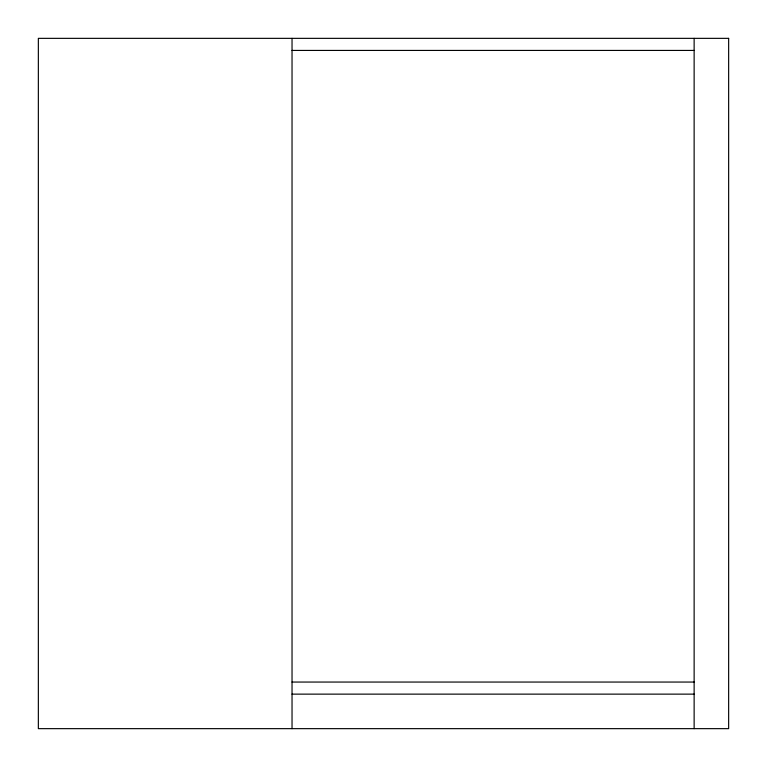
<?xml version="1.0" encoding="UTF-8"?>
<svg xmlns="http://www.w3.org/2000/svg" width="767" height="767" viewBox="0 0 767 767"><rect width="100%" height="100%" fill="white"/><g stroke="black" fill="none" stroke-linecap="round" stroke-linejoin="round"><path stroke-width="1.15" d="M292.035 50.43L694.135 50.43M292.035 682.055L694.135 682.055M292.035 694.135L694.135 694.135M694.135 38.35L694.135 728.65M292.035 38.35L292.035 728.65M728.65 38.35L38.35 38.35L38.35 728.65L728.65 728.65L728.65 38.35"/></g></svg>
